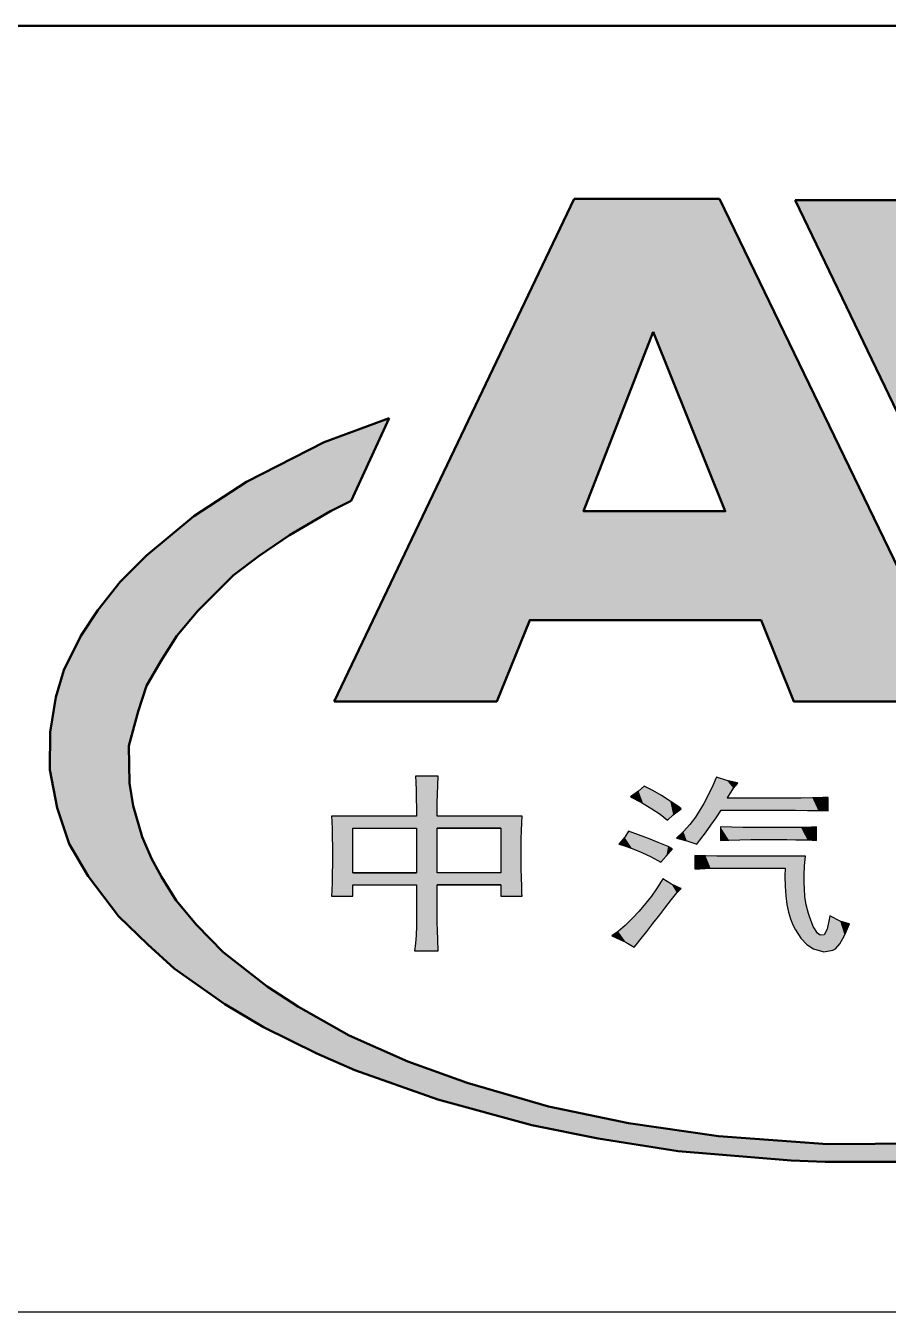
# Model space of a CAD drawing. Extents: x 0 to 420, y 0 to 297.
# Drawn here: x 311.22 to 319.27, y 35 to 47 of the extents above; entities that cross this region are included whole.
import ezdxf

# ---------------------------------------------------------------- set-up
doc = ezdxf.new("R2010")
doc.units = 0

msp = doc.modelspace()

# ---------------------------------------------------------------- linework, layer by layer
at = {"color": 7, "lineweight": 50}
msp.add_line((415, 47), (235, 47), dxfattribs=at)
at = {"color": 30, "lineweight": 50, "ltscale": 0.129842}
msp.add_line((314.1, 40.697), (316.336, 45.385), dxfattribs=at)
at = {"color": 30, "lineweight": 50, "ltscale": 0.033925}
msp.add_line((317.693, 45.384), (316.336, 45.385), dxfattribs=at)
at = {"color": 30, "lineweight": 50, "ltscale": 0.130132}
msp.add_line((319.957, 40.697), (317.693, 45.384), dxfattribs=at)
at = {"color": 30, "lineweight": 50, "ltscale": 0.130018}
msp.add_line((320.649, 40.686), (318.396, 45.374), dxfattribs=at)
at = {"color": 142, "lineweight": 50, "ltscale": 0.021213}
msp.add_line((314.258, 42.569), (314.611, 43.341), dxfattribs=at)
at = {"color": 152, "lineweight": 25, "ltscale": 0.005241}
msp.add_line((315.068, 39.999), (314.858, 39.999), dxfattribs=at)
at = {"color": 152, "lineweight": 25, "ltscale": 0.001332}
msp.add_line((314.858, 39.999), (314.86, 39.945), dxfattribs=at)
at = {"color": 152, "lineweight": 25, "ltscale": 0.002081}
for p, q in [((315.065, 39.915), (315.068, 39.999)), ((314.867, 38.601), (314.863, 38.518))]:
    msp.add_line(p, q, dxfattribs=at)
at = {"color": 152, "lineweight": 25, "ltscale": 0.001601}
msp.add_line((317.659, 39.978), (317.632, 39.92), dxfattribs=at)
at = {"color": 152, "lineweight": 25, "ltscale": 0.000355485}
msp.add_line((317.664, 39.991), (317.659, 39.978), dxfattribs=at)
at = {"color": 152, "lineweight": 25, "ltscale": 0.002552}
msp.add_line((317.761, 39.96), (317.664, 39.991), dxfattribs=at)
at = {"color": 152, "lineweight": 25, "ltscale": 0.002482}
msp.add_line((317.858, 39.937), (317.761, 39.96), dxfattribs=at)
at = {"color": 152, "lineweight": 25, "ltscale": 0.001978}
msp.add_line((314.86, 39.945), (314.863, 39.866), dxfattribs=at)
at = {"color": 152, "lineweight": 25, "ltscale": 0.001976}
for p, q in [((314.863, 39.866), (314.865, 39.787)), ((315.06, 39.755), (315.061, 39.834))]:
    msp.add_line(p, q, dxfattribs=at)
at = {"color": 152, "lineweight": 25, "ltscale": 0.00204}
msp.add_line((315.061, 39.834), (315.065, 39.915), dxfattribs=at)
at = {"color": 152, "lineweight": 25, "ltscale": 0.002337}
msp.add_line((316.938, 39.861), (316.861, 39.809), dxfattribs=at)
at = {"color": 152, "lineweight": 25, "ltscale": 0.001708}
msp.add_line((316.989, 39.907), (316.938, 39.861), dxfattribs=at)
at = {"color": 152, "lineweight": 25, "ltscale": 0.002269}
msp.add_line((317.07, 39.866), (316.989, 39.907), dxfattribs=at)
at = {"color": 152, "lineweight": 25, "ltscale": 0.002329}
msp.add_line((317.15, 39.819), (317.07, 39.866), dxfattribs=at)
at = {"color": 152, "lineweight": 25, "ltscale": 0.002707}
msp.add_line((317.595, 39.842), (317.546, 39.746), dxfattribs=at)
at = {"color": 152, "lineweight": 25, "ltscale": 0.002149}
msp.add_line((317.632, 39.92), (317.595, 39.842), dxfattribs=at)
at = {"color": 152, "lineweight": 25, "ltscale": 0.002625}
msp.add_line((317.766, 39.798), (317.822, 39.887), dxfattribs=at)
at = {"color": 152, "lineweight": 25, "ltscale": 0.001606}
msp.add_line((317.822, 39.887), (317.864, 39.935), dxfattribs=at)
at = {"color": 152, "lineweight": 25, "ltscale": 0.00017144}
msp.add_line((317.864, 39.935), (317.858, 39.937), dxfattribs=at)
at = {"color": 152, "lineweight": 25, "ltscale": 0.001997}
msp.add_line((314.865, 39.787), (314.867, 39.707), dxfattribs=at)
at = {"color": 152, "lineweight": 25, "ltscale": 0.001934}
msp.add_line((315.059, 39.678), (315.06, 39.755), dxfattribs=at)
at = {"color": 152, "lineweight": 25, "ltscale": 0.0008837}
msp.add_line((316.861, 39.809), (316.892, 39.793), dxfattribs=at)
at = {"color": 152, "lineweight": 25, "ltscale": 0.002485}
msp.add_line((316.892, 39.793), (316.98, 39.746), dxfattribs=at)
at = {"color": 152, "lineweight": 25, "ltscale": 0.002396}
msp.add_line((316.98, 39.746), (317.062, 39.697), dxfattribs=at)
at = {"color": 152, "lineweight": 25, "ltscale": 0.002401}
msp.add_line((317.232, 39.768), (317.15, 39.819), dxfattribs=at)
at = {"color": 152, "lineweight": 25, "ltscale": 0.00244}
msp.add_line((317.313, 39.713), (317.232, 39.768), dxfattribs=at)
at = {"color": 152, "lineweight": 25, "ltscale": 0.001648}
msp.add_line((317.546, 39.746), (317.513, 39.688), dxfattribs=at)
at = {"color": 152, "lineweight": 25, "ltscale": 9.32325e-05}
msp.add_line((317.764, 39.795), (317.766, 39.798), dxfattribs=at)
at = {"color": 152, "lineweight": 25, "ltscale": 0.014371}
msp.add_line((318.339, 39.795), (317.764, 39.795), dxfattribs=at)
at = {"color": 152, "lineweight": 25, "ltscale": 0.00285}
msp.add_line((318.453, 39.796), (318.339, 39.795), dxfattribs=at)
at = {"color": 152, "lineweight": 25, "ltscale": 0.002642}
msp.add_line((318.559, 39.797), (318.453, 39.796), dxfattribs=at)
at = {"color": 152, "lineweight": 25, "ltscale": 0.002434}
msp.add_line((318.656, 39.8), (318.559, 39.797), dxfattribs=at)
at = {"color": 152, "lineweight": 25, "ltscale": 0.001186}
msp.add_line((318.704, 39.802), (318.656, 39.8), dxfattribs=at)
at = {"color": 152, "lineweight": 25, "ltscale": 0.00314}
msp.add_line((318.704, 39.676), (318.704, 39.802), dxfattribs=at)
at = {"color": 152, "lineweight": 25, "ltscale": 0.01982}
msp.add_line((314.867, 39.626), (314.074, 39.626), dxfattribs=at)
at = {"color": 152, "lineweight": 25, "ltscale": 0.001208}
msp.add_line((314.074, 39.626), (314.076, 39.578), dxfattribs=at)
at = {"color": 152, "lineweight": 25, "ltscale": 0.002038}
msp.add_line((314.867, 39.707), (314.867, 39.626), dxfattribs=at)
at = {"color": 152, "lineweight": 25, "ltscale": 0.001289}
for p, q in [((315.059, 39.626), (315.059, 39.678)), ((317.719, 39.254), (317.667, 39.254)), ((315.059, 38.633), (315.059, 38.685))]:
    msp.add_line(p, q, dxfattribs=at)
at = {"color": 152, "lineweight": 25, "ltscale": 0.019842}
msp.add_line((315.853, 39.626), (315.059, 39.626), dxfattribs=at)
at = {"color": 152, "lineweight": 25, "ltscale": 0.001562}
msp.add_line((315.849, 39.564), (315.853, 39.626), dxfattribs=at)
at = {"color": 152, "lineweight": 25, "ltscale": 0.00229}
msp.add_line((317.062, 39.697), (317.138, 39.645), dxfattribs=at)
at = {"color": 152, "lineweight": 25, "ltscale": 0.002209}
for p, q in [((317.138, 39.645), (317.208, 39.591)), ((317.057, 38.882), (317.003, 38.812))]:
    msp.add_line(p, q, dxfattribs=at)
at = {"color": 152, "lineweight": 25, "ltscale": 0.001795}
for p, q in [((317.208, 39.591), (317.26, 39.64)), ((318.506, 38.429), (318.567, 38.391))]:
    msp.add_line(p, q, dxfattribs=at)
at = {"color": 152, "lineweight": 25, "ltscale": 0.002346}
msp.add_line((317.26, 39.64), (317.335, 39.697), dxfattribs=at)
at = {"color": 152, "lineweight": 25, "ltscale": 0.00069877}
msp.add_line((317.335, 39.697), (317.313, 39.713), dxfattribs=at)
at = {"color": 152, "lineweight": 25, "ltscale": 0.00215}
msp.add_line((317.467, 39.618), (317.414, 39.55), dxfattribs=at)
at = {"color": 152, "lineweight": 25, "ltscale": 0.0021}
msp.add_line((317.513, 39.688), (317.467, 39.618), dxfattribs=at)
at = {"color": 152, "lineweight": 25, "ltscale": 0.002135}
msp.add_line((317.611, 39.542), (317.66, 39.612), dxfattribs=at)
at = {"color": 152, "lineweight": 25, "ltscale": 0.002152}
msp.add_line((317.66, 39.612), (317.709, 39.683), dxfattribs=at)
at = {"color": 152, "lineweight": 25, "ltscale": 0.015515}
msp.add_line((317.709, 39.683), (318.33, 39.683), dxfattribs=at)
at = {"color": 152, "lineweight": 25, "ltscale": 0.00181}
msp.add_line((318.33, 39.683), (318.402, 39.683), dxfattribs=at)
at = {"color": 152, "lineweight": 25, "ltscale": 0.002767}
msp.add_line((318.402, 39.683), (318.513, 39.681), dxfattribs=at)
at = {"color": 152, "lineweight": 25, "ltscale": 0.002496}
for p, q in [((318.513, 39.681), (318.613, 39.679)), ((315.843, 39.14), (315.843, 39.24))]:
    msp.add_line(p, q, dxfattribs=at)
at = {"color": 152, "lineweight": 25, "ltscale": 0.002268}
msp.add_line((318.613, 39.679), (318.704, 39.676), dxfattribs=at)
at = {"color": 152, "lineweight": 25, "ltscale": 0.001686}
msp.add_line((314.076, 39.578), (314.079, 39.51), dxfattribs=at)
at = {"color": 152, "lineweight": 25, "ltscale": 0.001977}
msp.add_line((314.079, 39.51), (314.081, 39.431), dxfattribs=at)
at = {"color": 152, "lineweight": 25, "ltscale": 0.010357}
for p, q in [((314.274, 39.099), (314.274, 39.514)), ((314.867, 39.514), (314.867, 39.099)), ((315.059, 39.099), (315.059, 39.514)), ((315.652, 39.514), (315.652, 39.099))]:
    msp.add_line(p, q, dxfattribs=at)
at = {"color": 152, "lineweight": 25, "ltscale": 0.014808}
for p, q in [((314.274, 39.514), (314.867, 39.514)), ((314.867, 39.099), (314.274, 39.099)), ((314.867, 39.099), (314.274, 39.099)), ((314.274, 39.099), (314.867, 39.099)), ((314.274, 38.987), (314.867, 38.987))]:
    msp.add_line(p, q, dxfattribs=at)
at = {"color": 152, "lineweight": 25, "ltscale": 0.014829}
for p, q in [((315.059, 39.514), (315.652, 39.514)), ((315.059, 39.514), (315.652, 39.514)), ((315.652, 39.514), (315.059, 39.514)), ((315.652, 39.099), (315.059, 39.099)), ((315.059, 38.987), (315.652, 38.987)), ((315.059, 38.987), (315.652, 38.987)), ((315.652, 38.987), (315.059, 38.987))]:
    msp.add_line(p, q, dxfattribs=at)
at = {"color": 152, "lineweight": 25, "ltscale": 0.002018}
msp.add_line((315.844, 39.412), (315.847, 39.493), dxfattribs=at)
at = {"color": 152, "lineweight": 25, "ltscale": 0.001769}
for p, q in [((315.847, 39.493), (315.849, 39.564)), ((315.061, 38.563), (315.059, 38.633))]:
    msp.add_line(p, q, dxfattribs=at)
at = {"color": 152, "lineweight": 25, "ltscale": 0.001662}
msp.add_line((316.843, 39.486), (316.808, 39.43), dxfattribs=at)
at = {"color": 152, "lineweight": 25, "ltscale": 0.002486}
msp.add_line((316.937, 39.454), (316.843, 39.486), dxfattribs=at)
at = {"color": 152, "lineweight": 25, "ltscale": 0.00225}
msp.add_line((317.355, 39.485), (317.29, 39.423), dxfattribs=at)
at = {"color": 152, "lineweight": 25, "ltscale": 0.002194}
msp.add_line((317.414, 39.55), (317.355, 39.485), dxfattribs=at)
at = {"color": 152, "lineweight": 25, "ltscale": 0.002159}
msp.add_line((317.561, 39.472), (317.611, 39.542), dxfattribs=at)
at = {"color": 152, "lineweight": 25, "ltscale": 0.003161}
for p, q in [((317.7, 39.528), (317.7, 39.401)), ((318.595, 39.401), (318.595, 39.528)), ((317.463, 39.262), (317.463, 39.135))]:
    msp.add_line(p, q, dxfattribs=at)
at = {"color": 152, "lineweight": 25, "ltscale": 0.002643}
msp.add_line((317.806, 39.524), (317.7, 39.528), dxfattribs=at)
at = {"color": 152, "lineweight": 25, "ltscale": 0.00258}
for p, q in [((317.909, 39.521), (317.806, 39.524)), ((317.779, 39.405), (317.882, 39.408))]:
    msp.add_line(p, q, dxfattribs=at)
at = {"color": 152, "lineweight": 25, "ltscale": 0.001851}
for p, q in [((317.983, 39.521), (317.909, 39.521)), ((318.482, 39.005), (318.482, 39.079))]:
    msp.add_line(p, q, dxfattribs=at)
at = {"color": 152, "lineweight": 25, "ltscale": 0.008672}
msp.add_line((318.33, 39.521), (317.983, 39.521), dxfattribs=at)
at = {"color": 152, "lineweight": 25, "ltscale": 0.003058}
msp.add_line((318.452, 39.522), (318.33, 39.521), dxfattribs=at)
at = {"color": 152, "lineweight": 25, "ltscale": 0.002455}
msp.add_line((318.551, 39.525), (318.452, 39.522), dxfattribs=at)
at = {"color": 152, "lineweight": 25, "ltscale": 0.001104}
msp.add_line((318.595, 39.528), (318.551, 39.525), dxfattribs=at)
at = {"color": 152, "lineweight": 25, "ltscale": 0.002246}
msp.add_line((314.081, 39.431), (314.082, 39.341), dxfattribs=at)
at = {"color": 152, "lineweight": 25, "ltscale": 0.002225}
msp.add_line((315.843, 39.323), (315.844, 39.412), dxfattribs=at)
at = {"color": 152, "lineweight": 25, "ltscale": 0.002107}
msp.add_line((316.808, 39.43), (316.752, 39.366), dxfattribs=at)
at = {"color": 152, "lineweight": 25, "ltscale": 0.000888729}
msp.add_line((316.752, 39.366), (316.786, 39.356), dxfattribs=at)
at = {"color": 152, "lineweight": 25, "ltscale": 0.002468}
msp.add_line((317.029, 39.419), (316.937, 39.454), dxfattribs=at)
at = {"color": 152, "lineweight": 25, "ltscale": 0.002464}
msp.add_line((317.12, 39.382), (317.029, 39.419), dxfattribs=at)
at = {"color": 152, "lineweight": 25, "ltscale": 0.002487}
msp.add_line((317.212, 39.343), (317.12, 39.382), dxfattribs=at)
at = {"color": 152, "lineweight": 25, "ltscale": 0.002512}
msp.add_line((317.29, 39.423), (317.387, 39.398), dxfattribs=at)
at = {"color": 152, "lineweight": 25, "ltscale": 0.00248}
msp.add_line((317.387, 39.398), (317.482, 39.366), dxfattribs=at)
at = {"color": 152, "lineweight": 25, "ltscale": 0.001173}
msp.add_line((317.482, 39.366), (317.51, 39.404), dxfattribs=at)
at = {"color": 152, "lineweight": 25, "ltscale": 0.002125}
for p, q in [((317.51, 39.404), (317.561, 39.472)), ((316.812, 38.608), (316.747, 38.553))]:
    msp.add_line(p, q, dxfattribs=at)
at = {"color": 152, "lineweight": 25, "ltscale": 0.001957}
msp.add_line((317.7, 39.401), (317.779, 39.405), dxfattribs=at)
at = {"color": 152, "lineweight": 25, "ltscale": 0.002538}
msp.add_line((317.882, 39.408), (317.983, 39.409), dxfattribs=at)
at = {"color": 152, "lineweight": 25, "ltscale": 0.008443}
msp.add_line((317.983, 39.409), (318.321, 39.409), dxfattribs=at)
at = {"color": 152, "lineweight": 25, "ltscale": 0.002101}
msp.add_line((318.321, 39.409), (318.405, 39.408), dxfattribs=at)
at = {"color": 152, "lineweight": 25, "ltscale": 0.002683}
msp.add_line((318.405, 39.408), (318.512, 39.406), dxfattribs=at)
at = {"color": 152, "lineweight": 25, "ltscale": 0.002062}
msp.add_line((318.512, 39.406), (318.595, 39.401), dxfattribs=at)
at = {"color": 152, "lineweight": 25, "ltscale": 0.002537}
msp.add_line((314.082, 39.341), (314.082, 39.24), dxfattribs=at)
at = {"color": 152, "lineweight": 25, "ltscale": 0.00208}
for p, q in [((315.843, 39.24), (315.843, 39.323)), ((314.081, 39.088), (314.08, 39.005))]:
    msp.add_line(p, q, dxfattribs=at)
at = {"color": 152, "lineweight": 25, "ltscale": 0.002394}
msp.add_line((316.786, 39.356), (316.877, 39.326), dxfattribs=at)
at = {"color": 152, "lineweight": 25, "ltscale": 0.002426}
msp.add_line((316.877, 39.326), (316.967, 39.289), dxfattribs=at)
at = {"color": 152, "lineweight": 25, "ltscale": 0.002465}
msp.add_line((316.967, 39.289), (317.056, 39.247), dxfattribs=at)
at = {"color": 152, "lineweight": 25, "ltscale": 0.002513}
msp.add_line((317.056, 39.247), (317.144, 39.198), dxfattribs=at)
at = {"color": 152, "lineweight": 25, "ltscale": 0.001928}
msp.add_line((317.144, 39.198), (317.196, 39.255), dxfattribs=at)
at = {"color": 152, "lineweight": 25, "ltscale": 0.002245}
msp.add_line((317.196, 39.255), (317.254, 39.324), dxfattribs=at)
at = {"color": 152, "lineweight": 25, "ltscale": 0.001145}
msp.add_line((317.254, 39.324), (317.212, 39.343), dxfattribs=at)
at = {"color": 152, "lineweight": 25, "ltscale": 0.002478}
msp.add_line((317.562, 39.257), (317.463, 39.262), dxfattribs=at)
at = {"color": 152, "lineweight": 25, "ltscale": 0.002621}
for p, q in [((317.667, 39.254), (317.562, 39.257)), ((314.274, 38.882), (314.274, 38.987)), ((315.652, 38.987), (315.652, 38.882))]:
    msp.add_line(p, q, dxfattribs=at)
at = {"color": 152, "lineweight": 25, "ltscale": 0.019384}
msp.add_line((318.494, 39.254), (317.719, 39.254), dxfattribs=at)
at = {"color": 152, "lineweight": 25, "ltscale": 0.002295}
msp.add_line((318.486, 39.163), (318.494, 39.254), dxfattribs=at)
at = {"color": 152, "lineweight": 25, "ltscale": 0.002454}
msp.add_line((314.082, 39.186), (314.081, 39.088), dxfattribs=at)
at = {"color": 152, "lineweight": 25, "ltscale": 0.001352}
msp.add_line((314.082, 39.24), (314.082, 39.186), dxfattribs=at)
at = {"color": 152, "lineweight": 25, "ltscale": 0.002226}
for p, q in [((315.845, 39.051), (315.843, 39.14)), ((315.064, 38.474), (315.061, 38.563)), ((318.815, 38.438), (318.859, 38.515))]:
    msp.add_line(p, q, dxfattribs=at)
at = {"color": 152, "lineweight": 25, "ltscale": 0.001144}
msp.add_line((317.463, 39.135), (317.509, 39.137), dxfattribs=at)
at = {"color": 152, "lineweight": 25, "ltscale": 0.00254}
msp.add_line((317.509, 39.137), (317.61, 39.141), dxfattribs=at)
at = {"color": 152, "lineweight": 25, "ltscale": 0.002704}
msp.add_line((317.61, 39.141), (317.719, 39.142), dxfattribs=at)
at = {"color": 152, "lineweight": 25, "ltscale": 0.0146}
msp.add_line((317.719, 39.142), (318.303, 39.142), dxfattribs=at)
at = {"color": 152, "lineweight": 25, "ltscale": 0.001872}
msp.add_line((318.303, 39.142), (318.302, 39.067), dxfattribs=at)
at = {"color": 152, "lineweight": 25, "ltscale": 0.002082}
msp.add_line((318.482, 39.079), (318.486, 39.163), dxfattribs=at)
at = {"color": 152, "lineweight": 25, "ltscale": 0.001707}
msp.add_line((314.08, 39.005), (314.077, 38.936), dxfattribs=at)
at = {"color": 152, "lineweight": 25, "ltscale": 0.001914}
msp.add_line((315.848, 38.975), (315.845, 39.051), dxfattribs=at)
at = {"color": 152, "lineweight": 25, "ltscale": 0.002008}
msp.add_line((317.148, 39.019), (317.105, 38.951), dxfattribs=at)
at = {"color": 152, "lineweight": 25, "ltscale": 0.000699323}
msp.add_line((317.162, 39.044), (317.148, 39.019), dxfattribs=at)
at = {"color": 152, "lineweight": 25, "ltscale": 0.002407}
msp.add_line((317.244, 38.994), (317.162, 39.044), dxfattribs=at)
at = {"color": 152, "lineweight": 25, "ltscale": 0.002413}
msp.add_line((318.302, 39.067), (318.303, 38.97), dxfattribs=at)
at = {"color": 152, "lineweight": 25, "ltscale": 0.001333}
msp.add_line((318.485, 38.952), (318.482, 39.005), dxfattribs=at)
at = {"color": 152, "lineweight": 25, "ltscale": 0.001354}
msp.add_line((314.077, 38.936), (314.074, 38.882), dxfattribs=at)
at = {"color": 152, "lineweight": 25, "ltscale": 0.005013}
for p, q in [((314.074, 38.882), (314.274, 38.882)), ((315.652, 38.882), (315.853, 38.882))]:
    msp.add_line(p, q, dxfattribs=at)
at = {"color": 152, "lineweight": 25, "ltscale": 0.00807}
msp.add_line((314.867, 38.987), (314.867, 38.664), dxfattribs=at)
at = {"color": 152, "lineweight": 25, "ltscale": 0.00755}
msp.add_line((315.059, 38.685), (315.059, 38.987), dxfattribs=at)
at = {"color": 152, "lineweight": 25, "ltscale": 0.001624}
msp.add_line((315.85, 38.91), (315.848, 38.975), dxfattribs=at)
at = {"color": 152, "lineweight": 25, "ltscale": 0.000689205}
msp.add_line((315.853, 38.882), (315.85, 38.91), dxfattribs=at)
at = {"color": 152, "lineweight": 25, "ltscale": 0.002106}
msp.add_line((317.105, 38.951), (317.057, 38.882), dxfattribs=at)
at = {"color": 152, "lineweight": 25, "ltscale": 0.002402}
msp.add_line((317.332, 38.954), (317.244, 38.994), dxfattribs=at)
at = {"color": 152, "lineweight": 25, "ltscale": 0.001992}
msp.add_line((317.244, 38.851), (317.295, 38.911), dxfattribs=at)
at = {"color": 152, "lineweight": 25, "ltscale": 0.001427}
msp.add_line((317.295, 38.911), (317.335, 38.952), dxfattribs=at)
at = {"color": 152, "lineweight": 25, "ltscale": 9.29762e-05}
msp.add_line((317.335, 38.952), (317.332, 38.954), dxfattribs=at)
at = {"color": 152, "lineweight": 25, "ltscale": 0.00219}
msp.add_line((318.303, 38.97), (318.31, 38.883), dxfattribs=at)
at = {"color": 152, "lineweight": 25, "ltscale": 0.002012}
msp.add_line((318.31, 38.883), (318.32, 38.803), dxfattribs=at)
at = {"color": 152, "lineweight": 25, "ltscale": 0.001854}
msp.add_line((318.489, 38.878), (318.485, 38.952), dxfattribs=at)
at = {"color": 152, "lineweight": 25, "ltscale": 0.002317}
msp.add_line((317.003, 38.812), (316.943, 38.742), dxfattribs=at)
at = {"color": 152, "lineweight": 25, "ltscale": 0.001964}
msp.add_line((317.135, 38.707), (317.181, 38.77), dxfattribs=at)
at = {"color": 152, "lineweight": 25, "ltscale": 0.00255}
msp.add_line((317.181, 38.77), (317.244, 38.851), dxfattribs=at)
at = {"color": 152, "lineweight": 25, "ltscale": 0.001803}
msp.add_line((318.32, 38.803), (318.334, 38.732), dxfattribs=at)
at = {"color": 152, "lineweight": 25, "ltscale": 0.00198}
msp.add_line((318.501, 38.8), (318.489, 38.878), dxfattribs=at)
at = {"color": 152, "lineweight": 25, "ltscale": 0.002103}
msp.add_line((318.522, 38.718), (318.501, 38.8), dxfattribs=at)
at = {"color": 152, "lineweight": 25, "ltscale": 0.001581}
msp.add_line((314.867, 38.664), (314.867, 38.601), dxfattribs=at)
at = {"color": 152, "lineweight": 25, "ltscale": 0.002412}
msp.add_line((316.881, 38.675), (316.812, 38.608), dxfattribs=at)
at = {"color": 152, "lineweight": 25, "ltscale": 0.00228}
msp.add_line((316.943, 38.742), (316.881, 38.675), dxfattribs=at)
at = {"color": 152, "lineweight": 25, "ltscale": 0.002579}
msp.add_line((317.071, 38.625), (317.135, 38.707), dxfattribs=at)
at = {"color": 152, "lineweight": 25, "ltscale": 0.001645}
msp.add_line((318.334, 38.732), (318.353, 38.669), dxfattribs=at)
at = {"color": 152, "lineweight": 25, "ltscale": 0.001464}
msp.add_line((318.353, 38.669), (318.375, 38.615), dxfattribs=at)
at = {"color": 152, "lineweight": 25, "ltscale": 0.000677585}
msp.add_line((318.531, 38.693), (318.522, 38.718), dxfattribs=at)
at = {"color": 152, "lineweight": 25, "ltscale": 0.002532}
msp.add_line((318.564, 38.597), (318.531, 38.693), dxfattribs=at)
at = {"color": 152, "lineweight": 25, "ltscale": 0.00268}
msp.add_line((318.719, 38.678), (318.697, 38.574), dxfattribs=at)
at = {"color": 152, "lineweight": 25, "ltscale": 0.000523693}
msp.add_line((318.722, 38.699), (318.719, 38.678), dxfattribs=at)
at = {"color": 152, "lineweight": 25, "ltscale": 0.002661}
msp.add_line((318.816, 38.649), (318.722, 38.699), dxfattribs=at)
at = {"color": 152, "lineweight": 25, "ltscale": 0.002224}
msp.add_line((318.901, 38.623), (318.816, 38.649), dxfattribs=at)
at = {"color": 152, "lineweight": 25, "ltscale": 0.001831}
msp.add_line((316.747, 38.553), (316.688, 38.51), dxfattribs=at)
at = {"color": 152, "lineweight": 25, "ltscale": 0.002089}
msp.add_line((316.962, 38.485), (317.014, 38.551), dxfattribs=at)
at = {"color": 152, "lineweight": 25, "ltscale": 0.002342}
msp.add_line((317.014, 38.551), (317.071, 38.625), dxfattribs=at)
at = {"color": 152, "lineweight": 25, "ltscale": 0.001358}
msp.add_line((318.375, 38.615), (318.4, 38.567), dxfattribs=at)
at = {"color": 152, "lineweight": 25, "ltscale": 0.002348}
msp.add_line((318.4, 38.567), (318.451, 38.488), dxfattribs=at)
at = {"color": 152, "lineweight": 25, "ltscale": 0.001869}
msp.add_line((318.606, 38.535), (318.564, 38.597), dxfattribs=at)
at = {"color": 152, "lineweight": 25, "ltscale": 0.000756734}
msp.add_line((318.63, 38.517), (318.606, 38.535), dxfattribs=at)
at = {"color": 152, "lineweight": 25, "ltscale": 0.000939813}
msp.add_line((318.668, 38.52), (318.63, 38.517), dxfattribs=at)
at = {"color": 152, "lineweight": 25, "ltscale": 0.001517}
msp.add_line((318.697, 38.574), (318.668, 38.52), dxfattribs=at)
at = {"color": 152, "lineweight": 25, "ltscale": 0.002889}
msp.add_line((318.859, 38.515), (318.904, 38.622), dxfattribs=at)
at = {"color": 152, "lineweight": 25, "ltscale": 8.57198e-05}
msp.add_line((318.904, 38.622), (318.901, 38.623), dxfattribs=at)
at = {"color": 152, "lineweight": 25, "ltscale": 0.00178}
msp.add_line((314.858, 38.44), (314.849, 38.37), dxfattribs=at)
at = {"color": 152, "lineweight": 25, "ltscale": 0.00194}
msp.add_line((314.863, 38.518), (314.858, 38.44), dxfattribs=at)
at = {"color": 152, "lineweight": 25, "ltscale": 0.002602}
msp.add_line((315.068, 38.37), (315.064, 38.474), dxfattribs=at)
at = {"color": 152, "lineweight": 25, "ltscale": 0.001112}
msp.add_line((316.688, 38.51), (316.729, 38.494), dxfattribs=at)
at = {"color": 152, "lineweight": 25, "ltscale": 0.002448}
msp.add_line((316.729, 38.494), (316.818, 38.453), dxfattribs=at)
at = {"color": 152, "lineweight": 25, "ltscale": 0.002315}
msp.add_line((316.818, 38.453), (316.897, 38.405), dxfattribs=at)
at = {"color": 152, "lineweight": 25, "ltscale": 0.00072447}
msp.add_line((316.897, 38.405), (316.916, 38.427), dxfattribs=at)
at = {"color": 152, "lineweight": 25, "ltscale": 0.001864}
msp.add_line((316.916, 38.427), (316.962, 38.485), dxfattribs=at)
at = {"color": 152, "lineweight": 25, "ltscale": 0.00203}
msp.add_line((318.451, 38.488), (318.506, 38.429), dxfattribs=at)
at = {"color": 152, "lineweight": 25, "ltscale": 0.001591}
msp.add_line((318.773, 38.391), (318.815, 38.438), dxfattribs=at)
at = {"color": 152, "lineweight": 25, "ltscale": 0.00547}
msp.add_line((314.849, 38.37), (315.068, 38.37), dxfattribs=at)
at = {"color": 152, "lineweight": 25, "ltscale": 0.002554}
msp.add_line((318.567, 38.391), (318.665, 38.362), dxfattribs=at)
at = {"color": 152, "lineweight": 25, "ltscale": 0.002131}
msp.add_line((318.665, 38.362), (318.749, 38.376), dxfattribs=at)
at = {"color": 152, "lineweight": 25, "ltscale": 0.000681064}
msp.add_line((318.749, 38.376), (318.773, 38.391), dxfattribs=at)
at = {"color": 7, "lineweight": 25}
msp.add_line((415, 35), (235, 35), dxfattribs=at)
at = {"color": 30, "lineweight": 50}
for points in [[(322.161, 45.374), (318.396, 45.374)], [(314.1, 40.697), (315.615, 40.697), (315.922, 41.457), (318.079, 41.457), (318.385, 40.697), (319.957, 40.697)]]:
    msp.add_lwpolyline(points, dxfattribs=at)
msp.add_lwpolyline([(317.073, 44.144), (316.424, 42.471), (317.746, 42.471)], close=True, dxfattribs=at)
at = {"color": 152, "lineweight": 50}
for points in [[(314.611, 43.341), (314.007, 43.117), (313.281, 42.745), (312.789, 42.424), (312.348, 42.059), (312.102, 41.813), (311.894, 41.549), (311.736, 41.309), (311.578, 40.988), (311.503, 40.736), (311.452, 40.411), (311.446, 40.059), (311.515, 39.706), (311.629, 39.369), (311.805, 39.067), (312.089, 38.695), (312.36, 38.43), (312.607, 38.208), (313.08, 37.874), (313.439, 37.66), (313.937, 37.414), (314.291, 37.257), (315.066, 36.986), (315.943, 36.746), (316.561, 36.62), (317.308, 36.504), (318.361, 36.416), (318.676, 36.403), (319.635, 36.403)], [(319.589, 36.574), (318.7, 36.568), (317.683, 36.644), (316.843, 36.765), (316.098, 36.918), (315.34, 37.14), (314.785, 37.338), (314.24, 37.582), (313.766, 37.85), (313.475, 38.039), (313.063, 38.36), (312.816, 38.614), (312.626, 38.842), (312.488, 39.06), (312.396, 39.232), (312.31, 39.436), (312.224, 39.725), (312.191, 39.934), (312.184, 40.282), (312.271, 40.603), (312.35, 40.842), (312.483, 41.074), (312.632, 41.308), (312.828, 41.543), (312.977, 41.693), (313.159, 41.875), (313.4, 42.057), (313.682, 42.249), (314.066, 42.473), (314.258, 42.569)]]:
    msp.add_lwpolyline(points, dxfattribs=at)
at = {"color": 30, "lineweight": 5}
for points in [[(316.336, 45.385), (314.1, 40.697), (315.922, 41.457), (315.615, 40.697)], [(315.922, 41.457), (316.424, 42.471), (316.336, 45.385), (317.073, 44.144)], [(316.336, 45.385), (317.073, 44.144), (317.693, 45.384), (317.746, 42.471)], [(317.693, 45.384), (317.746, 42.471), (319.957, 40.697), (318.079, 41.457)], [(322.161, 45.374), (318.396, 45.374), (321.169, 45.201), (320.098, 45.145)], [(320.098, 45.118), (320.098, 45.145), (320.649, 40.686), (318.396, 45.374)], [(316.424, 42.471), (315.922, 41.457), (317.746, 42.471), (318.079, 41.457)], [(319.957, 40.697), (318.079, 41.457), (318.385, 40.697)]]:
    msp.add_solid(points, dxfattribs=at)
at = {"color": 152, "lineweight": 5}
for points in [[(314.007, 43.117), (314.066, 42.473), (314.611, 43.341), (314.258, 42.569)], [(313.281, 42.745), (313.4, 42.057), (314.007, 43.117)], [(313.4, 42.057), (313.682, 42.249), (314.007, 43.117), (314.066, 42.473)], [(313.281, 42.745), (312.789, 42.424), (312.977, 41.693), (312.828, 41.543)], [(313.281, 42.745), (312.977, 41.693), (313.4, 42.057), (313.159, 41.875)], [(312.789, 42.424), (312.348, 42.059), (312.483, 41.074), (312.35, 40.842)], [(312.789, 42.424), (312.483, 41.074), (312.828, 41.543), (312.632, 41.308)], [(312.102, 41.813), (312.184, 40.282), (312.348, 42.059), (312.271, 40.603)], [(312.348, 42.059), (312.271, 40.603), (312.35, 40.842)], [(311.894, 41.549), (312.089, 38.695), (312.102, 41.813)], [(312.089, 38.695), (312.191, 39.934), (312.102, 41.813), (312.184, 40.282)], [(311.736, 41.309), (311.805, 39.067), (311.894, 41.549), (312.089, 38.695)], [(311.578, 40.988), (311.629, 39.369), (311.736, 41.309), (311.805, 39.067)], [(311.503, 40.736), (311.515, 39.706), (311.578, 40.988), (311.629, 39.369)], [(311.452, 40.411), (311.446, 40.059), (311.503, 40.736), (311.515, 39.706)], [(315.068, 39.999), (314.858, 39.999), (314.863, 39.866), (314.86, 39.945)], [(315.068, 39.999), (314.863, 39.866), (314.867, 39.707), (314.865, 39.787)], [(315.068, 39.999), (314.867, 39.707), (315.065, 39.915), (315.061, 39.834)], [(317.632, 39.92), (317.66, 39.612), (317.659, 39.978)], [(317.664, 39.991), (317.659, 39.978), (317.709, 39.683), (317.66, 39.612)], [(317.664, 39.991), (317.709, 39.683), (317.761, 39.96)], [(317.822, 39.887), (317.761, 39.96), (317.764, 39.795), (317.709, 39.683)], [(317.864, 39.935), (317.858, 39.937), (317.822, 39.887), (317.761, 39.96)], [(312.36, 38.43), (312.191, 39.934), (312.089, 38.695)], [(312.36, 38.43), (312.31, 39.436), (312.191, 39.934), (312.224, 39.725)], [(316.861, 39.809), (316.892, 39.793), (316.938, 39.861), (316.98, 39.746)], [(316.938, 39.861), (316.98, 39.746), (316.989, 39.907), (317.062, 39.697)], [(316.989, 39.907), (317.062, 39.697), (317.07, 39.866), (317.138, 39.645)], [(317.07, 39.866), (317.138, 39.645), (317.15, 39.819), (317.208, 39.591)], [(317.546, 39.746), (317.561, 39.472), (317.595, 39.842), (317.611, 39.542)], [(317.595, 39.842), (317.611, 39.542), (317.632, 39.92), (317.66, 39.612)], [(315.061, 39.834), (314.867, 39.707), (315.06, 39.755)], [(315.059, 39.678), (315.06, 39.755), (315.059, 38.633), (314.867, 39.707)], [(317.15, 39.819), (317.208, 39.591), (317.232, 39.768), (317.26, 39.64)], [(317.232, 39.768), (317.26, 39.64), (317.313, 39.713), (317.335, 39.697)], [(317.513, 39.688), (317.51, 39.404), (317.546, 39.746), (317.561, 39.472)], [(317.764, 39.795), (317.709, 39.683), (318.33, 39.683)], [(317.764, 39.795), (318.33, 39.683), (318.339, 39.795), (318.402, 39.683)], [(318.339, 39.795), (318.402, 39.683), (318.453, 39.796), (318.513, 39.681)], [(318.453, 39.796), (318.513, 39.681), (318.559, 39.797), (318.613, 39.679)], [(318.559, 39.797), (318.613, 39.679), (318.656, 39.8), (318.704, 39.676)], [(318.656, 39.8), (318.704, 39.676), (318.704, 39.802)], [(314.867, 39.626), (314.074, 39.626), (314.079, 39.51), (314.076, 39.578)], [(314.867, 39.514), (314.867, 39.626), (314.274, 39.514), (314.079, 39.51)], [(314.867, 39.626), (315.068, 38.37), (314.867, 39.707), (315.064, 38.474)], [(314.867, 39.707), (315.064, 38.474), (315.059, 38.633), (315.061, 38.563)], [(314.867, 39.099), (315.068, 38.37), (314.867, 39.514), (314.867, 39.626)], [(315.059, 39.678), (315.059, 38.633), (315.059, 38.987), (315.059, 38.685)], [(315.059, 39.678), (315.059, 38.987), (315.059, 39.514), (315.059, 39.099)], [(315.059, 39.678), (315.059, 39.514), (315.059, 39.626)], [(315.652, 39.514), (315.853, 39.626), (315.059, 39.514), (315.059, 39.626)], [(315.652, 39.514), (315.847, 39.493), (315.853, 39.626), (315.849, 39.564)], [(317.414, 39.55), (317.482, 39.366), (317.467, 39.618)], [(317.513, 39.688), (317.467, 39.618), (317.51, 39.404), (317.482, 39.366)], [(314.274, 39.514), (314.079, 39.51), (314.081, 39.431)], [(314.274, 39.514), (314.081, 39.431), (314.082, 39.341)], [(314.082, 39.341), (314.274, 38.882), (314.274, 39.514), (314.274, 38.987)], [(314.274, 39.514), (314.274, 38.987), (314.274, 39.099), (314.867, 38.987)], [(315.652, 39.099), (315.853, 38.882), (315.652, 39.514), (315.85, 38.91)], [(315.652, 39.514), (315.85, 38.91), (315.848, 38.975)], [(315.848, 38.975), (315.845, 39.051), (315.652, 39.514), (315.843, 39.14)], [(315.652, 39.514), (315.843, 39.14), (315.843, 39.323), (315.843, 39.24)], [(315.652, 39.514), (315.843, 39.323), (315.847, 39.493), (315.844, 39.412)], [(316.808, 39.43), (316.877, 39.326), (316.843, 39.486)], [(316.843, 39.486), (316.877, 39.326), (316.937, 39.454), (316.967, 39.289)], [(317.387, 39.398), (317.355, 39.485), (317.29, 39.423)], [(317.414, 39.55), (317.355, 39.485), (317.482, 39.366), (317.387, 39.398)], [(317.7, 39.528), (317.779, 39.405), (317.806, 39.524), (317.882, 39.408)], [(317.779, 39.405), (317.7, 39.528), (317.7, 39.401)], [(317.806, 39.524), (317.882, 39.408), (317.909, 39.521), (317.983, 39.409)], [(317.909, 39.521), (317.983, 39.409), (317.983, 39.521), (318.321, 39.409)], [(317.983, 39.521), (318.321, 39.409), (318.33, 39.521), (318.405, 39.408)], [(318.33, 39.521), (318.405, 39.408), (318.452, 39.522), (318.512, 39.406)], [(318.452, 39.522), (318.512, 39.406), (318.551, 39.525), (318.595, 39.401)], [(318.551, 39.525), (318.595, 39.401), (318.595, 39.528)], [(312.36, 38.43), (312.607, 38.208), (312.31, 39.436), (312.396, 39.232)], [(316.808, 39.43), (316.752, 39.366), (316.877, 39.326), (316.786, 39.356)], [(316.937, 39.454), (316.967, 39.289), (317.029, 39.419), (317.056, 39.247)], [(317.029, 39.419), (317.056, 39.247), (317.12, 39.382), (317.144, 39.198)], [(317.12, 39.382), (317.144, 39.198), (317.212, 39.343), (317.196, 39.255)], [(314.274, 38.882), (314.082, 39.341), (314.082, 39.186), (314.082, 39.24)], [(317.212, 39.343), (317.196, 39.255), (317.254, 39.324)], [(317.61, 39.141), (317.562, 39.257), (317.509, 39.137), (317.463, 39.262)], [(317.509, 39.137), (317.463, 39.262), (317.463, 39.135)], [(317.719, 39.142), (317.667, 39.254), (317.61, 39.141), (317.562, 39.257)], [(318.303, 39.142), (317.719, 39.254), (317.719, 39.142), (317.667, 39.254)], [(318.494, 39.254), (317.719, 39.254), (318.303, 38.97), (318.303, 39.142)], [(318.494, 39.254), (318.303, 38.97), (318.32, 38.803), (318.31, 38.883)], [(318.494, 39.254), (318.32, 38.803), (318.353, 38.669), (318.334, 38.732)], [(318.353, 38.669), (318.375, 38.615), (318.494, 39.254), (318.4, 38.567)], [(318.494, 39.254), (318.4, 38.567), (318.486, 39.163), (318.451, 38.488)], [(312.607, 38.208), (312.488, 39.06), (312.396, 39.232)], [(314.274, 38.882), (314.082, 39.186), (314.08, 39.005), (314.081, 39.088)], [(318.303, 38.97), (318.303, 39.142), (318.302, 39.067)], [(318.486, 39.163), (318.451, 38.488), (318.482, 39.079), (318.482, 39.005)], [(313.08, 37.874), (312.626, 38.842), (312.607, 38.208), (312.488, 39.06)], [(314.274, 38.882), (314.08, 39.005), (314.074, 38.882), (314.077, 38.936)], [(314.274, 39.099), (314.867, 38.987), (314.867, 39.099), (315.068, 38.37)], [(315.059, 39.099), (315.652, 38.987), (315.652, 39.099), (315.853, 38.882)], [(315.652, 38.987), (315.059, 39.099), (315.059, 38.987)], [(317.105, 38.951), (317.135, 38.707), (317.148, 39.019), (317.181, 38.77)], [(317.148, 39.019), (317.181, 38.77), (317.162, 39.044), (317.244, 38.994)], [(318.506, 38.429), (318.485, 38.952), (318.451, 38.488), (318.482, 39.005)], [(315.068, 38.37), (314.867, 38.987), (314.867, 38.601), (314.867, 38.664)], [(315.853, 38.882), (315.652, 38.987), (315.652, 38.882)], [(317.003, 38.812), (317.014, 38.551), (317.057, 38.882), (317.071, 38.625)], [(317.057, 38.882), (317.071, 38.625), (317.105, 38.951), (317.135, 38.707)], [(317.181, 38.77), (317.244, 38.851), (317.244, 38.994), (317.295, 38.911)], [(317.244, 38.994), (317.295, 38.911), (317.332, 38.954), (317.335, 38.952)], [(318.506, 38.429), (318.501, 38.8), (318.485, 38.952), (318.489, 38.878)], [(313.063, 38.36), (312.816, 38.614), (313.08, 37.874), (312.626, 38.842)], [(316.943, 38.742), (316.962, 38.485), (317.003, 38.812), (317.014, 38.551)], [(318.522, 38.718), (318.501, 38.8), (318.567, 38.391), (318.506, 38.429)], [(316.881, 38.675), (316.812, 38.608), (316.897, 38.405), (316.818, 38.453)], [(316.881, 38.675), (316.897, 38.405), (316.943, 38.742)], [(316.897, 38.405), (316.916, 38.427), (316.943, 38.742), (316.962, 38.485)], [(318.522, 38.718), (318.567, 38.391), (318.531, 38.693)], [(318.567, 38.391), (318.564, 38.597), (318.531, 38.693)], [(318.749, 38.376), (318.722, 38.699), (318.697, 38.574), (318.719, 38.678)], [(318.816, 38.649), (318.722, 38.699), (318.773, 38.391), (318.749, 38.376)], [(318.816, 38.649), (318.773, 38.391), (318.859, 38.515), (318.815, 38.438)], [(318.816, 38.649), (318.859, 38.515), (318.904, 38.622)], [(315.068, 38.37), (314.867, 38.601), (314.858, 38.44), (314.863, 38.518)], [(316.747, 38.553), (316.688, 38.51), (316.818, 38.453), (316.729, 38.494)], [(316.747, 38.553), (316.818, 38.453), (316.812, 38.608)], [(318.665, 38.362), (318.606, 38.535), (318.567, 38.391), (318.564, 38.597)], [(318.668, 38.52), (318.63, 38.517), (318.665, 38.362), (318.606, 38.535)], [(318.749, 38.376), (318.697, 38.574), (318.665, 38.362), (318.668, 38.52)], [(315.068, 38.37), (314.858, 38.44), (314.849, 38.37)], [(313.475, 38.039), (313.063, 38.36), (313.439, 37.66), (313.08, 37.874)], [(313.475, 38.039), (313.439, 37.66), (313.937, 37.414)], [(313.937, 37.414), (313.766, 37.85), (313.475, 38.039)], [(314.291, 37.257), (314.24, 37.582), (313.937, 37.414), (313.766, 37.85)], [(315.066, 36.986), (314.785, 37.338), (314.291, 37.257), (314.24, 37.582)], [(315.943, 36.746), (315.34, 37.14), (315.066, 36.986), (314.785, 37.338)], [(316.561, 36.62), (316.098, 36.918), (315.943, 36.746), (315.34, 37.14)], [(317.308, 36.504), (316.843, 36.765), (316.561, 36.62), (316.098, 36.918)], [(318.361, 36.416), (317.683, 36.644), (317.308, 36.504), (316.843, 36.765)], [(318.7, 36.568), (317.683, 36.644), (318.676, 36.403), (318.361, 36.416)], [(318.7, 36.568), (318.676, 36.403), (319.589, 36.574), (319.635, 36.403)]]:
    msp.add_solid(points, dxfattribs=at)

doc.saveas('drawing.dxf')
